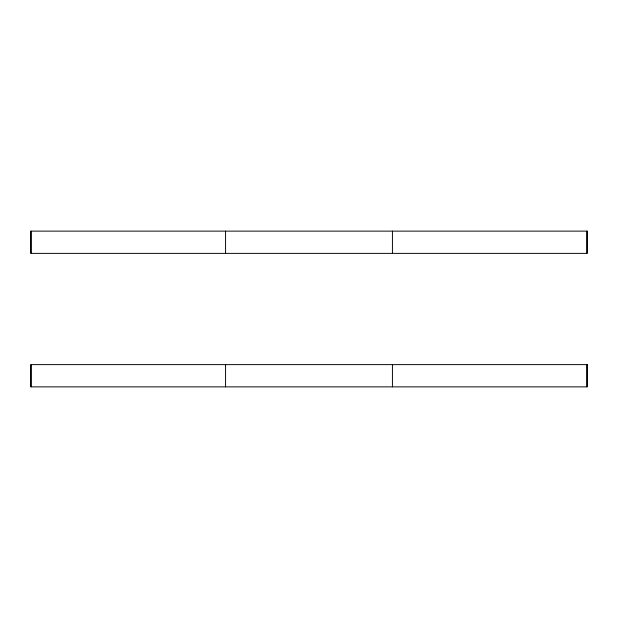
<?xml version="1.0" encoding="UTF-8"?>
<svg xmlns="http://www.w3.org/2000/svg" width="618" height="618" viewBox="0 0 618 618"><rect width="100%" height="100%" fill="white"/><g stroke="black" fill="none" stroke-linecap="round" stroke-linejoin="round"><path stroke-width="0.93" d="M586.953 231.132L586.953 253.38M586.953 364.62L586.953 386.868M392.43 231.132L392.43 253.38M392.43 364.62L392.43 386.868M225.57 231.132L225.57 253.38M225.57 364.62L225.57 386.868M31.047 231.132L31.047 253.38M31.047 364.62L31.047 386.868M587.1 231.132L30.9 231.132L30.9 253.38L587.1 253.38L587.1 231.132M587.1 364.62L30.9 364.62L30.9 386.868L587.1 386.868L587.1 364.62"/></g></svg>
